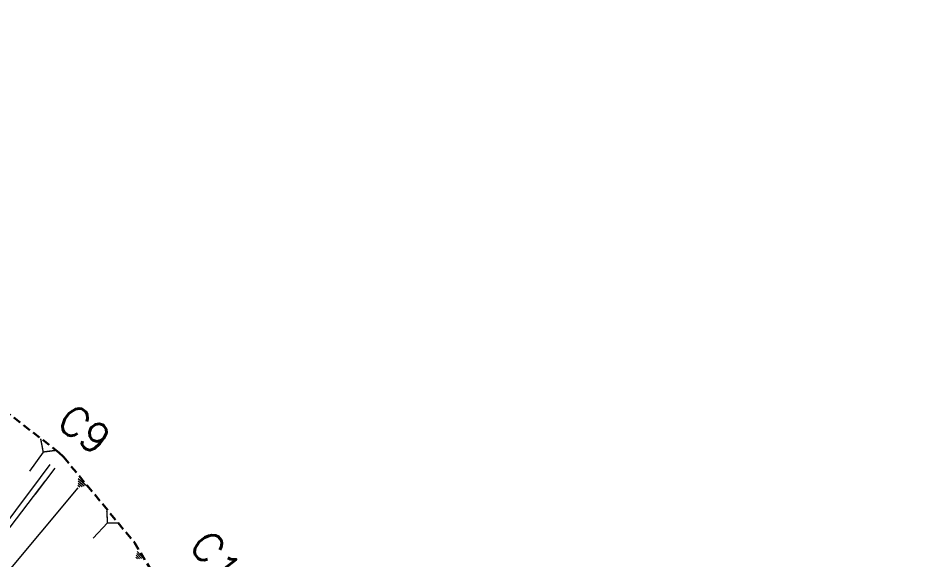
# Model space of a CAD drawing. Header units: metres. Extents: x 544752 to 548977, y 1840603 to 1844608.
# Drawn here: x 545266.3 to 545321.3, y 1844349 to 1844382.2 of the extents above; entities that cross this region are included whole.
import ezdxf

# ---------------------------------------------------------------- set-up
doc = ezdxf.new("R2010")
doc.units = ezdxf.units.M
doc.header["$MEASUREMENT"] = 0
for name, pattern in [('ACAD_ISO02W100', [15, 12, -3]), ('Anordnung Grundriss$0$GESTRICHELT', [0.75, 0.5, -0.25]), ('HIDDEN', [0.375, 0.25, -0.125])]:
    doc.linetypes.add(name, pattern=pattern)
doc.layers.add('C-ROAD', color=7, linetype='Continuous')
for name, color, linetype, lineweight in [('C-ROAD-CORR', 5, 'Continuous', 0), ('C-ROAD-SAMP', 150, 'HIDDEN', 0), ('C-ROAD-SAMP-TEXT', 11, 'Continuous', 0)]:
    doc.layers.add(name, color=color, linetype=linetype, lineweight=lineweight)
doc.dimstyles.get("Standard").update_dxf_attribs({"dimtxt": 0.18, "dimasz": 0.18, "dimexe": 0.18, "dimexo": 0.0625, "dimgap": 0.09, "dimtad": 0, "dimtih": 1, "dimtoh": 1, "dimdec": 4, "dimzin": 0, "dimdsep": 46, "dimtxsty": 'Standard', "dimcen": 0.09, "dimadec": 0, "dimazin": 0, "dimtfac": 1, "dimtdec": 4, "dimtofl": 0, "dimtmove": 0, "dimatfit": 3, "dimfxl": 1, "dimtolj": 1, "dimtzin": 0, "dimarcsym": 0})

msp = doc.modelspace()

# ---------------------------------------------------------------- linework, layer by layer
at = {"layer": 'C-ROAD', "color": 1, "linetype": 'ACAD_ISO02W100', "lineweight": -3, "ltscale": 0.1, "const_width": 3, "flags": 128}
msp.add_lwpolyline([(545254.1242488666, 1844350.198360564, -0.1341724232749209), (545267.8572778138, 1844339.896186349)], format="xyb", dxfattribs=at)
at = {"layer": 'C-ROAD-CORR', "color": 160, "linetype": 'Continuous'}
for p, q in [((545270.3869403383, 1844353.43708211, 808.7094913027897), (545270.0149081427, 1844353.74710776, 808.7094913027897)), ((545270.517840293, 1844353.46808499, 808.8173761374721), (545270.0217973657, 1844353.881452523, 808.8173761374721)), ((545269.994240474, 1844353.344073472, 808.3858367987425), (545265.4610650891, 1844347.90424231, 801.2871533578221)), ((545270.1251404288, 1844353.375076351, 808.4937216334249), (545270.0011296968, 1844353.478418235, 808.4937216334249)), ((545270.2560403835, 1844353.406079231, 808.6016064681073), (545270.0080189198, 1844353.612762997, 808.6016064681073)), ((545271.8129819306, 1844351.18969938, 808.0738210357632), (545270.9248804282, 1844350.253776952, 806.7801995814854)), ((545273.8943623366, 1844349.001323445, 808.0333132164358), (545273.6021503335, 1844349.317200071, 808.0333132164358)), ((545274.0132591429, 1844349.013613341, 808.1290182138816), (545273.6236431389, 1844349.434782176, 808.1290182138816)), ((545273.6565687238, 1844348.976743652, 807.841903221544), (545273.5591647228, 1844349.082035861, 807.841903221544)), ((545273.7754655302, 1844348.989033548, 807.9376082189899), (545273.5806575281, 1844349.199617966, 807.9376082189899))]:
    msp.add_line(p, q, dxfattribs=at)
at = {"layer": 'C-ROAD-CORR', "color": 5, "linetype": 'Anordnung Grundriss$0$GESTRICHELT', "lineweight": 30, "extrusion": (0.4873638962096669, 0.5136066090699973, -0.7061760997024411), "const_width": 0.1, "elevation": 1212446.113324686}
msp.add_lwpolyline([(873988.254375628, 1210402.805506379), (873987.7149318412, 1210402.086247997), (873987.175488055, 1210402.805506379)], dxfattribs=at)
at = {"layer": 'C-ROAD-SAMP', "color": 1, "linetype": 'Continuous', "lineweight": 13}
for points in [[(545267.6827927787, 1844353.967898566), (545261.6818971804, 1844345.968570343), (545255.6810015821, 1844337.96924212)], [(545267.9754891904, 1844353.746346151), (545261.9058274686, 1844345.799069474), (545255.8361657468, 1844337.851792797)]]:
    msp.add_lwpolyline(points, dxfattribs=at)

# ---------------------------------------------------------------- texts
at = {"layer": 'C-ROAD-SAMP-TEXT', "color": 1, "linetype": 'Continuous', "lineweight": 13, "char_height": 1.8, "attachment_point": 5, "bg_fill": 3, "box_fill_scale": 1.416666666666667, "bg_fill_color": 256, "bg_fill_true_color": 13158600, "bg_fill_transparency": 0}
for s, insert, width, rotation in [('{\\Fsimplex.shx|c0;C8}', (545270.083151018, 1844357.167629855), 3.03, 323.12368783401035), ('{\\Fsimplex.shx|c0;C10}', (545278.9134640675, 1844348.484593973), 4.415142857142857, 307.8399384002505)]:
    msp.add_mtext(s, dxfattribs=dict(at, insert=insert, width=width, rotation=rotation))

# ---------------------------------------------------------------- next in the draw order: linework, layer by layer
at = {"layer": 'C-ROAD-SAMP-TEXT', "color": 4, "linetype": 'Continuous', "lineweight": 9}
msp.add_line((545268.2828823385, 1844354.767831388), (545267.0827032188, 1844353.167965743), dxfattribs=at)

# ---------------------------------------------------------------- next in the draw order: texts
at = {"layer": 'C-ROAD-SAMP-TEXT', "color": 1, "linetype": 'Continuous', "lineweight": 13, "insert": (545270.4033538792, 1844356.925256821), "char_height": 1.8, "width": 2.943428571428572, "attachment_point": 5, "rotation": 322.6295407408876, "bg_fill": 3, "box_fill_scale": 1.416666666666667, "bg_fill_color": 256, "bg_fill_true_color": 13158600, "bg_fill_transparency": 0}
msp.add_mtext('{\\Fsimplex.shx|c0;C9}', dxfattribs=at)

# ---------------------------------------------------------------- next in the draw order: linework, layer by layer
at = {"layer": 'C-ROAD-CORR', "color": 160, "linetype": 'Continuous'}
msp.add_line((545267.8706221968, 1844355.537014, 808.6681936126926), (545267.0268809891, 1844354.369044084, 807.2256400807801), dxfattribs=at)
at = {"layer": 'C-ROAD-CORR', "color": 5, "linetype": 'Anordnung Grundriss$0$GESTRICHELT', "lineweight": 30, "extrusion": (0.4143155759758067, 0.5735267212659848, -0.7066892552584375), "const_width": 0.1, "elevation": 1283128.678746846}
msp.add_lwpolyline([(638027.7138008982, 1282758.477664698), (638027.1112067283, 1282757.674205804), (638026.5086125575, 1282758.477664698)], dxfattribs=at)
at = {"layer": 'C-ROAD-CORR', "color": 11, "linetype": 'Anordnung Grundriss$0$GESTRICHELT', "lineweight": 30}
msp.add_polyline3d([(545263.6861518375, 1844359.481192639, 809.5390477369447), (545268.8378932015, 1844355.507673298, 809.1941649487519), (545269.1128824757, 1844355.235585509, 809.1552386323372), (545273.4628477488, 1844349.990269703, 808.3391433612235), (545275.8312604855, 1844346.090348784, 807.7027053918233)], dxfattribs=at)
at = {"layer": 'C-ROAD-CORR', "color": 1, "linetype": 'Anordnung Grundriss$0$GESTRICHELT', "lineweight": 30}
msp.add_polyline3d([(545263.6861518375, 1844359.481192639, 809.5390477369447), (545268.8378932015, 1844355.507673298, 809.1941649487519), (545269.1128824757, 1844355.235585509, 809.1552386323372), (545273.4628477488, 1844349.990269703, 808.3391433612235), (545275.8312604855, 1844346.090348784, 807.7027053918233)], dxfattribs=at)
at = {"layer": 'C-ROAD-SAMP-TEXT', "color": 4, "linetype": 'Continuous', "lineweight": 9}
msp.add_line((545268.5824553627, 1844354.541073818), (545267.3685230183, 1844352.951618483), dxfattribs=at)

# ---------------------------------------------------------------- next in the draw order: leaders
msp.add_leader([(545406.6634685152, 1844316.111282839), (545234.1588323391, 1844544.604260705), (544798.9612056455, 1844544.604260705)], dimstyle='Standard', override={"dimgap": 0.09, "dimtad": 0})

doc.saveas('drawing.dxf')
